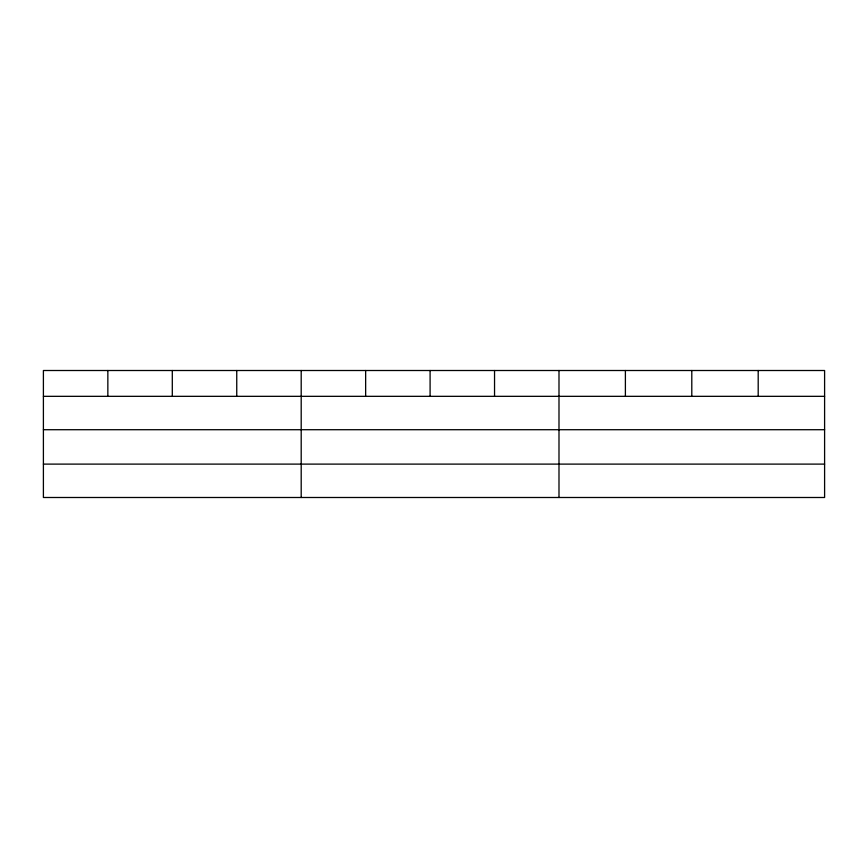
<?xml version="1.0" encoding="UTF-8"?>
<svg xmlns="http://www.w3.org/2000/svg" width="868" height="868" viewBox="0 0 868 868"><rect width="100%" height="100%" fill="white"/><g stroke="black" fill="none" stroke-linecap="round" stroke-linejoin="round"><path stroke-width="1.3" d="M824.6 429.714L824.6 370.506L43.4 370.506L43.4 497.494L824.6 497.494L824.6 429.714L43.4 429.714M43.4 396.329L824.6 396.329M43.4 464.109L824.6 464.109M758.198 370.506L758.198 396.329M691.796 370.506L691.796 396.329M625.394 370.506L625.394 396.329M558.992 370.506L558.992 497.494M494.543 370.506L494.543 396.329M430.094 370.506L430.094 396.329M365.645 370.506L365.645 396.329M301.196 370.506L301.196 497.494M236.747 370.506L236.747 396.329M172.298 370.506L172.298 396.329M107.849 370.506L107.849 396.329"/></g></svg>
